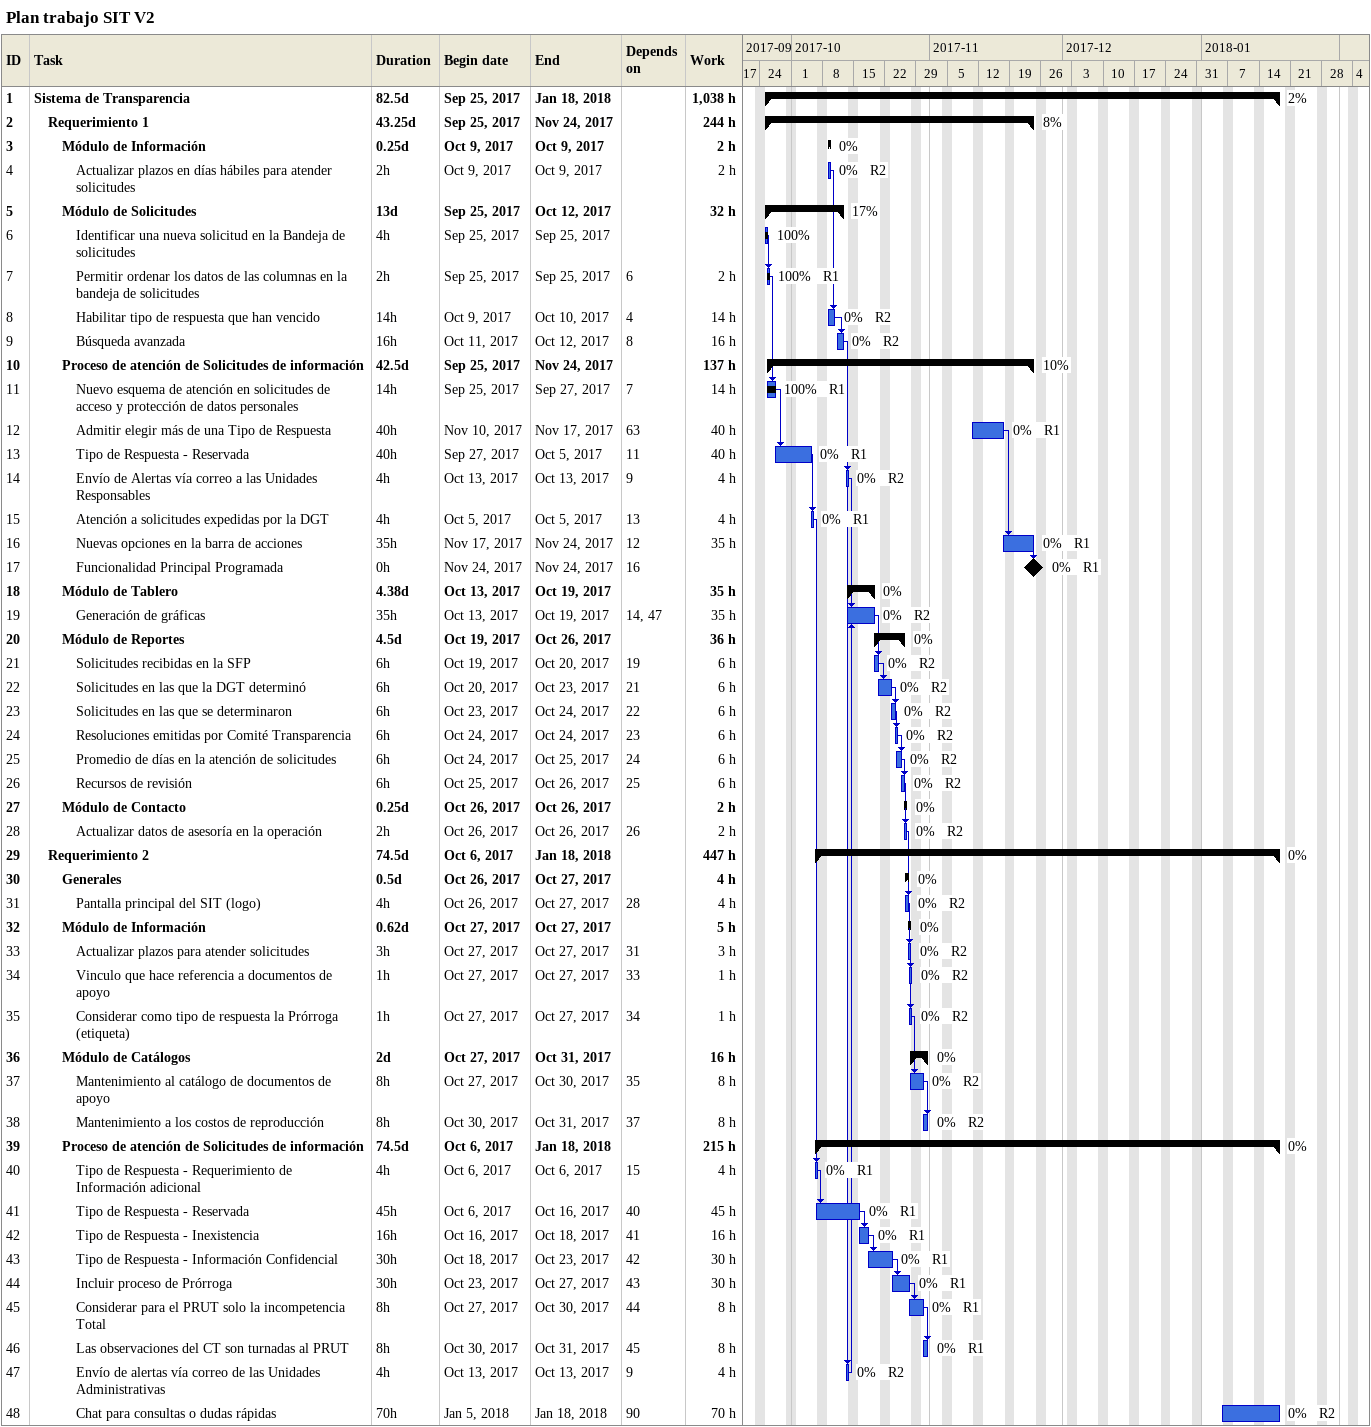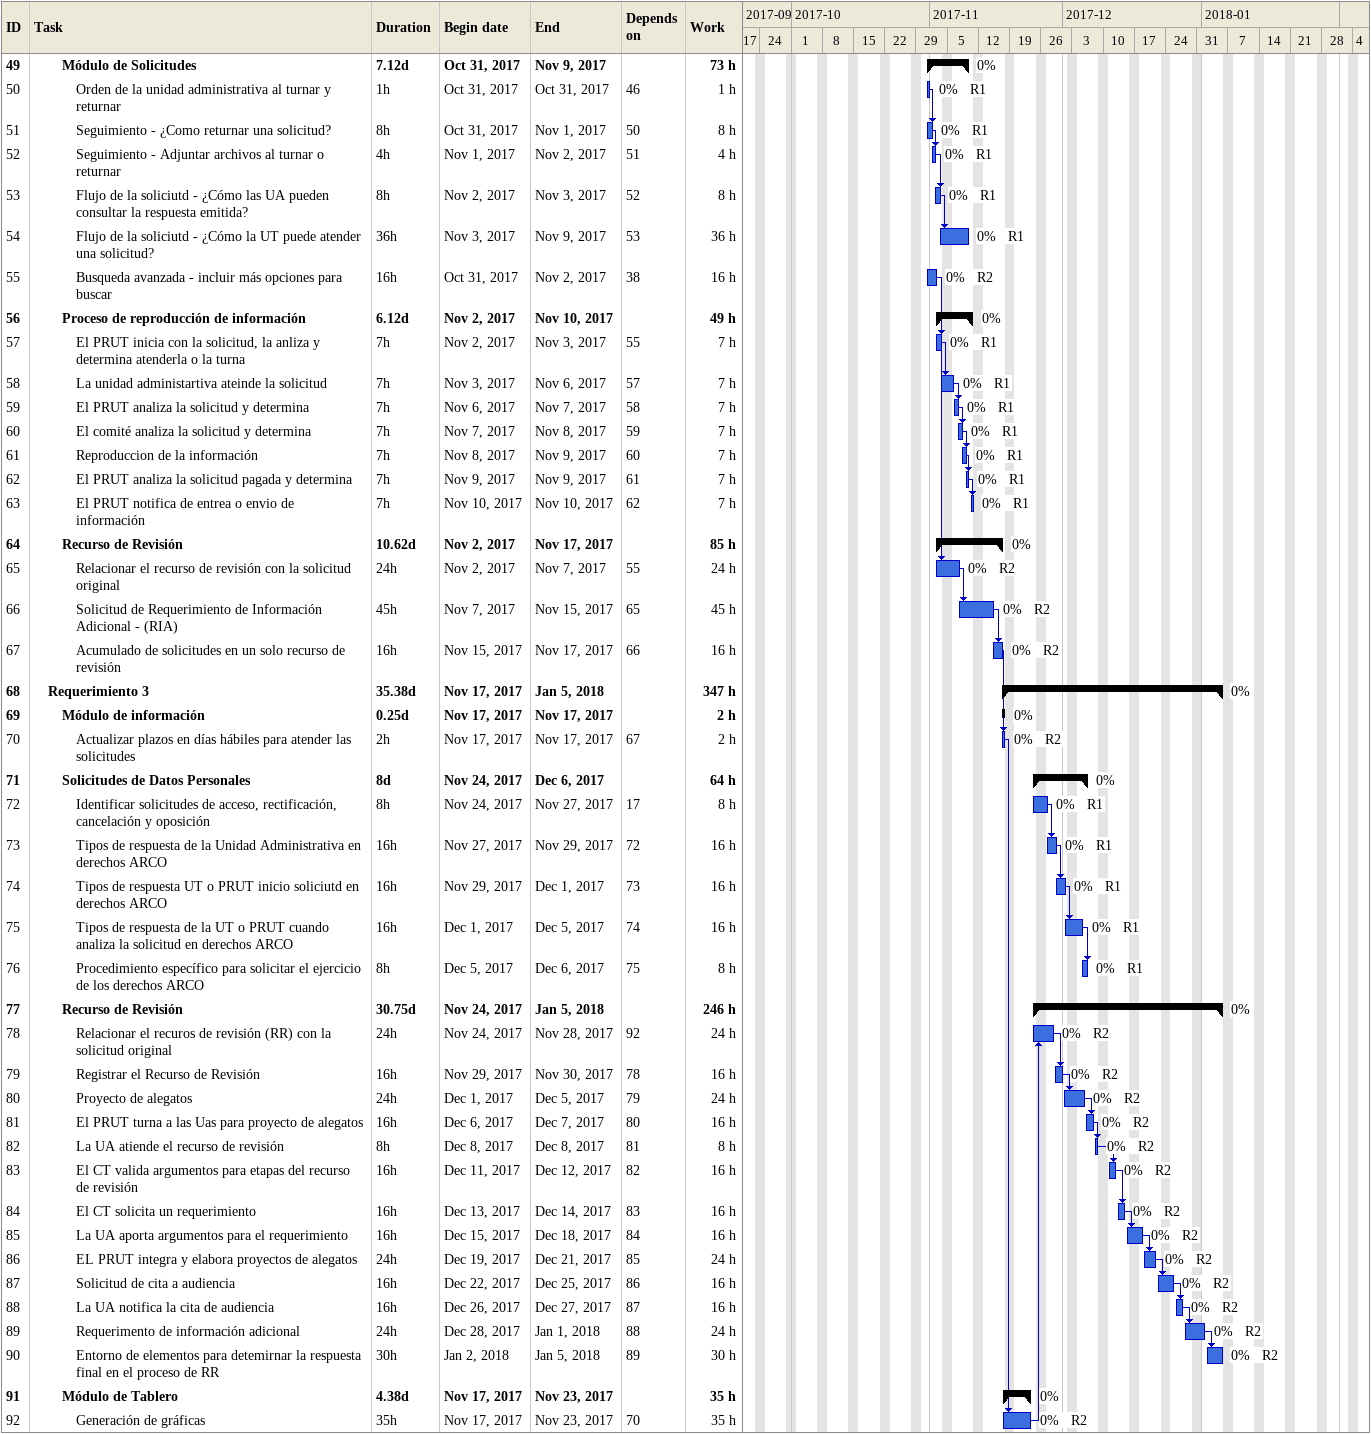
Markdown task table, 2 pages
Plan trabajo SIT V2

| ID | Level | Task | Duration | Start | Finish | Predecessors | Resources | % complete | Work (h) |
|---|---|---|---|---|---|---|---|---|---|
| 1 | 1 | **Sistema de Transparencia** | 82.5d | 2017-09-25 | 2018-01-18 |  |  | 2 | 1038 |
| 2 | 2 | **Requerimiento 1** | 43.25d | 2017-09-25 | 2017-11-24 |  |  | 8 | 244 |
| 3 | 3 | **Módulo de Información** | 0.25d | 2017-10-09 | 2017-10-09 |  |  | 0 | 2 |
| 4 | 4 | Actualizar plazos en días hábiles para atender solicitudes | 2h | 2017-10-09 | 2017-10-09 |  | R2 | 0 | 2 |
| 5 | 3 | **Módulo de Solicitudes** | 13d | 2017-09-25 | 2017-10-12 |  |  | 17 | 32 |
| 6 | 4 | Identificar una nueva solicitud en la Bandeja de solicitudes | 4h | 2017-09-25 | 2017-09-25 |  |  | 100 |  |
| 7 | 4 | Permitir ordenar los datos de las columnas en la bandeja de solicitudes | 2h | 2017-09-25 | 2017-09-25 | 6 | R1 | 100 | 2 |
| 8 | 4 | Habilitar tipo de respuesta que han vencido | 14h | 2017-10-09 | 2017-10-10 | 4 | R2 | 0 | 14 |
| 9 | 4 | Búsqueda avanzada | 16h | 2017-10-11 | 2017-10-12 | 8 | R2 | 0 | 16 |
| 10 | 3 | **Proceso de atención de Solicitudes de información** | 42.5d | 2017-09-25 | 2017-11-24 |  |  | 10 | 137 |
| 11 | 4 | Nuevo esquema de atención en solicitudes de acceso y protección de datos personales | 14h | 2017-09-25 | 2017-09-27 | 7 | R1 | 100 | 14 |
| 12 | 4 | Admitir elegir más de una Tipo de Respuesta | 40h | 2017-11-10 | 2017-11-17 | 63 | R1 | 0 | 40 |
| 13 | 4 | Tipo de Respuesta - Reservada | 40h | 2017-09-27 | 2017-10-05 | 11 | R1 | 0 | 40 |
| 14 | 4 | Envío de Alertas vía correo a las Unidades Responsables | 4h | 2017-10-13 | 2017-10-13 | 9 | R2 | 0 | 4 |
| 15 | 4 | Atención a solicitudes expedidas por la DGT | 4h | 2017-10-05 | 2017-10-05 | 13 | R1 | 0 | 4 |
| 16 | 4 | Nuevas opciones en la barra de acciones | 35h | 2017-11-17 | 2017-11-24 | 12 | R1 | 0 | 35 |
| 17 | 4 | Funcionalidad Principal Programada | 0h | 2017-11-24 | 2017-11-24 | 16 | R1 | 0 |  |
| 18 | 3 | **Módulo de Tablero** | 4.38d | 2017-10-13 | 2017-10-19 |  |  | 0 | 35 |
| 19 | 4 | Generación de gráficas | 35h | 2017-10-13 | 2017-10-19 | 14, 47 | R2 | 0 | 35 |
| 20 | 3 | **Módulo de Reportes** | 4.5d | 2017-10-19 | 2017-10-26 |  |  | 0 | 36 |
| 21 | 4 | Solicitudes recibidas en la SFP | 6h | 2017-10-19 | 2017-10-20 | 19 | R2 | 0 | 6 |
| 22 | 4 | Solicitudes en las que la DGT determinó | 6h | 2017-10-20 | 2017-10-23 | 21 | R2 | 0 | 6 |
| 23 | 4 | Solicitudes en las que se determinaron | 6h | 2017-10-23 | 2017-10-24 | 22 | R2 | 0 | 6 |
| 24 | 4 | Resoluciones emitidas por Comité Transparencia | 6h | 2017-10-24 | 2017-10-24 | 23 | R2 | 0 | 6 |
| 25 | 4 | Promedio de días en la atención de solicitudes | 6h | 2017-10-24 | 2017-10-25 | 24 | R2 | 0 | 6 |
| 26 | 4 | Recursos de revisión | 6h | 2017-10-25 | 2017-10-26 | 25 | R2 | 0 | 6 |
| 27 | 3 | **Módulo de Contacto** | 0.25d | 2017-10-26 | 2017-10-26 |  |  | 0 | 2 |
| 28 | 4 | Actualizar datos de asesoría en la operación | 2h | 2017-10-26 | 2017-10-26 | 26 | R2 | 0 | 2 |
| 29 | 2 | **Requerimiento 2** | 74.5d | 2017-10-06 | 2018-01-18 |  |  | 0 | 447 |
| 30 | 3 | **Generales** | 0.5d | 2017-10-26 | 2017-10-27 |  |  | 0 | 4 |
| 31 | 4 | Pantalla principal del SIT (logo) | 4h | 2017-10-26 | 2017-10-27 | 28 | R2 | 0 | 4 |
| 32 | 3 | **Módulo de Información** | 0.62d | 2017-10-27 | 2017-10-27 |  |  | 0 | 5 |
| 33 | 4 | Actualizar plazos para atender solicitudes | 3h | 2017-10-27 | 2017-10-27 | 31 | R2 | 0 | 3 |
| 34 | 4 | Vinculo que hace referencia a documentos de apoyo | 1h | 2017-10-27 | 2017-10-27 | 33 | R2 | 0 | 1 |
| 35 | 4 | Considerar como tipo de respuesta la Prórroga (etiqueta) | 1h | 2017-10-27 | 2017-10-27 | 34 | R2 | 0 | 1 |
| 36 | 3 | **Módulo de Catálogos** | 2d | 2017-10-27 | 2017-10-31 |  |  | 0 | 16 |
| 37 | 4 | Mantenimiento al catálogo de documentos de apoyo | 8h | 2017-10-27 | 2017-10-30 | 35 | R2 | 0 | 8 |
| 38 | 4 | Mantenimiento a los costos de reproducción | 8h | 2017-10-30 | 2017-10-31 | 37 | R2 | 0 | 8 |
| 39 | 3 | **Proceso de atención de Solicitudes de información** | 74.5d | 2017-10-06 | 2018-01-18 |  |  | 0 | 215 |
| 40 | 4 | Tipo de Respuesta - Requerimiento de Información adicional | 4h | 2017-10-06 | 2017-10-06 | 15 | R1 | 0 | 4 |
| 41 | 4 | Tipo de Respuesta - Reservada | 45h | 2017-10-06 | 2017-10-16 | 40 | R1 | 0 | 45 |
| 42 | 4 | Tipo de Respuesta - Inexistencia | 16h | 2017-10-16 | 2017-10-18 | 41 | R1 | 0 | 16 |
| 43 | 4 | Tipo de Respuesta - Información Confidencial | 30h | 2017-10-18 | 2017-10-23 | 42 | R1 | 0 | 30 |
| 44 | 4 | Incluir proceso de Prórroga | 30h | 2017-10-23 | 2017-10-27 | 43 | R1 | 0 | 30 |
| 45 | 4 | Considerar para el PRUT solo la incompetencia Total | 8h | 2017-10-27 | 2017-10-30 | 44 | R1 | 0 | 8 |
| 46 | 4 | Las observaciones del CT son turnadas al PRUT | 8h | 2017-10-30 | 2017-10-31 | 45 | R1 | 0 | 8 |
| 47 | 4 | Envío de alertas vía correo de las Unidades Administrativas | 4h | 2017-10-13 | 2017-10-13 | 9 | R2 | 0 | 4 |
| 48 | 4 | Chat para consultas o dudas rápidas | 70h | 2018-01-05 | 2018-01-18 | 90 | R2 | 0 | 70 |
| 49 | 3 | **Módulo de Solicitudes** | 7.12d | 2017-10-31 | 2017-11-09 |  |  | 0 | 73 |
| 50 | 4 | Orden de la unidad administrativa al turnar y returnar | 1h | 2017-10-31 | 2017-10-31 | 46 | R1 | 0 | 1 |
| 51 | 4 | Seguimiento - ¿Como returnar una solicitud? | 8h | 2017-10-31 | 2017-11-01 | 50 | R1 | 0 | 8 |
| 52 | 4 | Seguimiento - Adjuntar archivos al turnar o returnar | 4h | 2017-11-01 | 2017-11-02 | 51 | R1 | 0 | 4 |
| 53 | 4 | Flujo de la soliciutd - ¿Cómo las UA pueden consultar la respuesta emitida? | 8h | 2017-11-02 | 2017-11-03 | 52 | R1 | 0 | 8 |
| 54 | 4 | Flujo de la soliciutd - ¿Cómo la UT puede atender una solicitud? | 36h | 2017-11-03 | 2017-11-09 | 53 | R1 | 0 | 36 |
| 55 | 4 | Busqueda avanzada - incluir más opciones para buscar | 16h | 2017-10-31 | 2017-11-02 | 38 | R2 | 0 | 16 |
| 56 | 3 | **Proceso de reproducción de información** | 6.12d | 2017-11-02 | 2017-11-10 |  |  | 0 | 49 |
| 57 | 4 | El PRUT inicia con la solicitud, la anliza y determina atenderla o la turna | 7h | 2017-11-02 | 2017-11-03 | 55 | R1 | 0 | 7 |
| 58 | 4 | La unidad administartiva ateinde la solicitud | 7h | 2017-11-03 | 2017-11-06 | 57 | R1 | 0 | 7 |
| 59 | 4 | El PRUT analiza la solicitud y determina | 7h | 2017-11-06 | 2017-11-07 | 58 | R1 | 0 | 7 |
| 60 | 4 | El comité analiza la solicitud y determina | 7h | 2017-11-07 | 2017-11-08 | 59 | R1 | 0 | 7 |
| 61 | 4 | Reproduccion de la información | 7h | 2017-11-08 | 2017-11-09 | 60 | R1 | 0 | 7 |
| 62 | 4 | El PRUT analiza la solicitud pagada y determina | 7h | 2017-11-09 | 2017-11-09 | 61 | R1 | 0 | 7 |
| 63 | 4 | El PRUT notifica de entrea o envio de información | 7h | 2017-11-10 | 2017-11-10 | 62 | R1 | 0 | 7 |
| 64 | 3 | **Recurso de Revisión** | 10.62d | 2017-11-02 | 2017-11-17 |  |  | 0 | 85 |
| 65 | 4 | Relacionar el recurso de revisión con la solicitud original | 24h | 2017-11-02 | 2017-11-07 | 55 | R2 | 0 | 24 |
| 66 | 4 | Solicitud de Requerimiento de Información Adicional - (RIA) | 45h | 2017-11-07 | 2017-11-15 | 65 | R2 | 0 | 45 |
| 67 | 4 | Acumulado de solicitudes en un solo recurso de revisión | 16h | 2017-11-15 | 2017-11-17 | 66 | R2 | 0 | 16 |
| 68 | 2 | **Requerimiento 3** | 35.38d | 2017-11-17 | 2018-01-05 |  |  | 0 | 347 |
| 69 | 3 | **Módulo de información** | 0.25d | 2017-11-17 | 2017-11-17 |  |  | 0 | 2 |
| 70 | 4 | Actualizar plazos en días hábiles para atender las solicitudes | 2h | 2017-11-17 | 2017-11-17 | 67 | R2 | 0 | 2 |
| 71 | 3 | **Solicitudes de Datos Personales** | 8d | 2017-11-24 | 2017-12-06 |  |  | 0 | 64 |
| 72 | 4 | Identificar solicitudes de acceso, rectificación, cancelación y oposición | 8h | 2017-11-24 | 2017-11-27 | 17 | R1 | 0 | 8 |
| 73 | 4 | Tipos de respuesta de la Unidad Administrativa en derechos ARCO | 16h | 2017-11-27 | 2017-11-29 | 72 | R1 | 0 | 16 |
| 74 | 4 | Tipos de respuesta UT o PRUT inicio soliciutd en derechos ARCO | 16h | 2017-11-29 | 2017-12-01 | 73 | R1 | 0 | 16 |
| 75 | 4 | Tipos de respuesta de la UT o PRUT cuando analiza la solicitud en derechos ARCO | 16h | 2017-12-01 | 2017-12-05 | 74 | R1 | 0 | 16 |
| 76 | 4 | Procedimiento específico para solicitar el ejercicio de los derechos ARCO | 8h | 2017-12-05 | 2017-12-06 | 75 | R1 | 0 | 8 |
| 77 | 3 | **Recurso de Revisión** | 30.75d | 2017-11-24 | 2018-01-05 |  |  | 0 | 246 |
| 78 | 4 | Relacionar el recuros de revisión (RR) con la solicitud original | 24h | 2017-11-24 | 2017-11-28 | 92 | R2 | 0 | 24 |
| 79 | 4 | Registrar el Recurso de Revisión | 16h | 2017-11-29 | 2017-11-30 | 78 | R2 | 0 | 16 |
| 80 | 4 | Proyecto de alegatos | 24h | 2017-12-01 | 2017-12-05 | 79 | R2 | 0 | 24 |
| 81 | 4 | El PRUT turna a las Uas para proyecto de alegatos | 16h | 2017-12-06 | 2017-12-07 | 80 | R2 | 0 | 16 |
| 82 | 4 | La UA atiende el recurso de revisión | 8h | 2017-12-08 | 2017-12-08 | 81 | R2 | 0 | 8 |
| 83 | 4 | El CT valida argumentos para etapas del recurso de revisión | 16h | 2017-12-11 | 2017-12-12 | 82 | R2 | 0 | 16 |
| 84 | 4 | El CT solicita un requerimiento | 16h | 2017-12-13 | 2017-12-14 | 83 | R2 | 0 | 16 |
| 85 | 4 | La UA aporta argumentos para el requerimiento | 16h | 2017-12-15 | 2017-12-18 | 84 | R2 | 0 | 16 |
| 86 | 4 | EL PRUT integra y elabora proyectos de alegatos | 24h | 2017-12-19 | 2017-12-21 | 85 | R2 | 0 | 24 |
| 87 | 4 | Solicitud de cita a audiencia | 16h | 2017-12-22 | 2017-12-25 | 86 | R2 | 0 | 16 |
| 88 | 4 | La UA notifica la cita de audiencia | 16h | 2017-12-26 | 2017-12-27 | 87 | R2 | 0 | 16 |
| 89 | 4 | Requerimento de información adicional | 24h | 2017-12-28 | 2018-01-01 | 88 | R2 | 0 | 24 |
| 90 | 4 | Entorno de elementos para detemirnar la respuesta final en el proceso de RR | 30h | 2018-01-02 | 2018-01-05 | 89 | R2 | 0 | 30 |
| 91 | 3 | **Módulo de Tablero** | 4.38d | 2017-11-17 | 2017-11-23 |  |  | 0 | 35 |
| 92 | 4 | Generación de gráficas | 35h | 2017-11-17 | 2017-11-23 | 70 | R2 | 0 | 35 |
